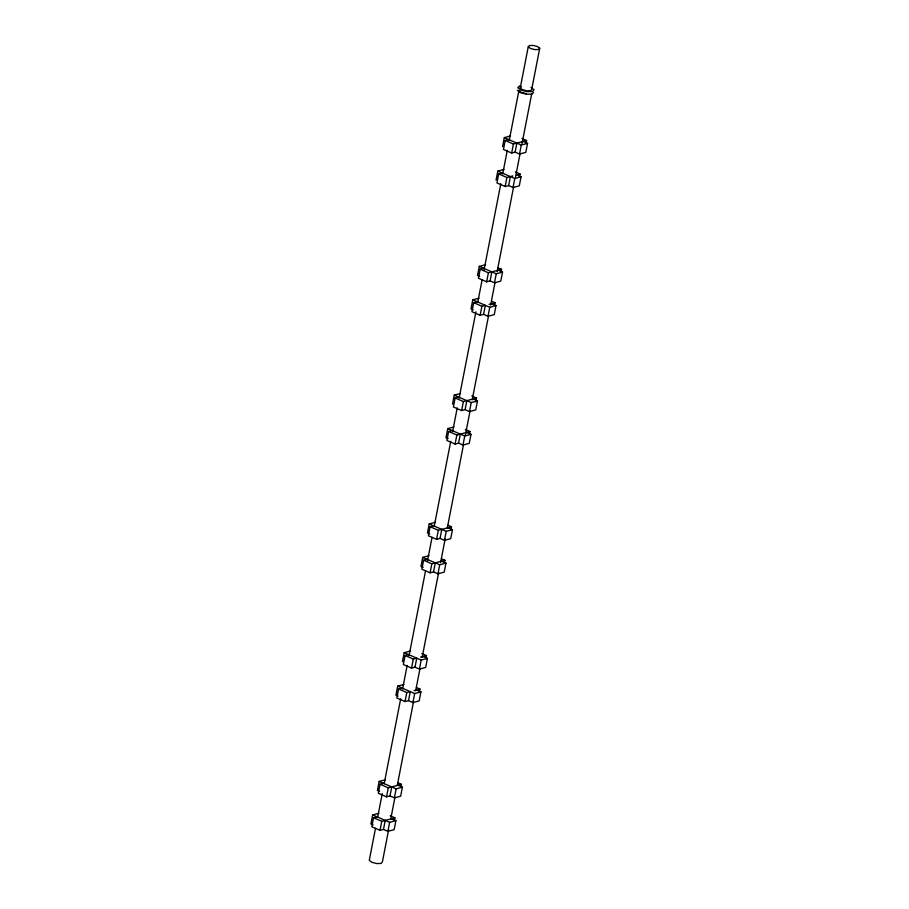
<?xml version="1.0" encoding="UTF-8"?>
<svg xmlns="http://www.w3.org/2000/svg" width="909" height="909" viewBox="0 0 909 909"><rect width="100%" height="100%" fill="white"/><g stroke="black" fill="none" stroke-linecap="round" stroke-linejoin="round"><path stroke-width="1.36" d="M378.917 813.248L372.656 814.918L370.906 823.929L373.088 824.883M385.416 779.774L379.167 781.433L377.405 790.455L379.598 791.398M403.937 684.488L397.688 686.147L395.926 695.169L398.119 696.112M402.437 661.684L404.187 652.673L410.448 651.003M428.968 555.717L422.708 557.387L420.958 566.398L423.151 567.352M435.479 522.243L429.218 523.914L427.469 532.924L429.65 533.878M454 426.957L447.739 428.628L445.989 437.638L448.171 438.592M452.5 404.164L454.25 395.142L460.511 393.483M479.032 298.197L472.771 299.856L471.021 308.878L473.203 309.833M485.531 264.712L479.282 266.382L477.52 275.393L479.713 276.347M496.053 180.107L497.802 171.097L504.052 169.426M502.552 146.633L504.302 137.623L510.563 135.952M377.019 816.816L373.565 817.748L371.815 826.758L380.019 830.337L383.484 829.417L387.893 831.337L394.142 829.667L395.892 820.657L391.495 818.736M383.53 783.342L380.064 784.262L378.314 793.273L386.53 796.852L389.995 795.932L394.392 797.852L400.653 796.193L402.403 787.171L397.994 785.251M402.051 688.056L398.596 688.977L396.835 697.987L405.05 701.566L408.516 700.646L412.913 702.566L419.174 700.907L420.924 691.885L416.515 689.965M408.561 654.582L405.096 655.503L403.346 664.513L411.561 668.092L415.015 667.172L419.424 669.092L425.685 667.422L427.435 658.411L423.026 656.491M427.082 559.296L423.617 560.217L421.867 569.227L430.082 572.806L433.536 571.886L437.945 573.806L444.206 572.136L445.955 563.125L441.547 561.205M433.593 525.811L430.127 526.731L428.378 535.753L436.581 539.332L440.047 538.412L444.456 540.332L450.716 538.662L452.466 529.652L448.057 527.731M452.114 430.525L448.648 431.457L446.898 440.467L455.102 444.046L458.568 443.126L462.976 445.046L469.237 443.376L470.987 434.366L466.578 432.445M458.625 397.051L455.159 397.972L453.409 406.982L461.613 410.561L465.078 409.641L469.487 411.561L475.737 409.902L477.498 400.88L473.089 398.96M477.145 301.765L473.68 302.686L471.93 311.696L480.134 315.275L483.599 314.355L488.008 316.275L494.257 314.616L496.019 305.594L491.61 303.674M483.645 268.291L480.191 269.212L478.429 278.222L486.645 281.801L490.11 280.881L494.507 282.801L500.768 281.131L502.518 272.121L498.121 270.2M502.166 173.005L498.711 173.926L496.95 182.936L505.165 186.515L508.631 185.595L513.028 187.515L519.289 185.845L521.039 176.835L516.642 174.914L520.073 174.005L519.573 176.573M508.676 139.52L505.211 140.44L503.461 149.462L511.676 153.042L515.13 152.121L519.539 154.041L525.8 152.371L527.55 143.361L523.141 141.44M375.508 828.315L369.281 860.334L371.781 862.255L376.656 863.55L381.041 863.459L382.371 862.027L388.597 830.008M377.667 817.18L382.269 793.512M384.166 783.763L400.676 698.839M402.562 689.09L407.164 665.433M409.061 655.684L425.571 570.761M427.457 561.012L432.059 537.344M434.229 526.209L450.739 441.285M452.625 431.536L457.227 407.88M459.125 398.131L475.907 311.81M477.793 302.072L482.122 279.79M484.02 270.053L500.802 183.732M502.688 173.983L507.29 150.326M509.188 140.577L518.925 90.457L520.596 91.741M520.243 87.991L528.254 46.779L529.413 45.53L533.253 45.45L537.526 46.586L539.719 48.268L531.708 89.468L530.549 90.718L526.709 90.798L522.436 89.673L520.243 87.991L521.402 86.741M380.019 830.337L381.769 821.316L394.926 817.816L394.426 820.395M386.53 796.852L388.279 787.842L401.437 784.342L400.937 786.91M405.05 701.566L406.8 692.556L410.266 691.635L408.516 700.646M411.561 668.092L413.311 659.082L416.765 658.161L415.015 667.172M430.082 572.806L431.832 563.796L444.99 560.296L444.49 562.864M436.581 539.332L438.343 530.311L451.489 526.811L450.989 529.39M455.102 444.046L456.863 435.025L470.01 431.525L469.51 434.104M461.613 410.561L463.363 401.551L476.521 398.051L475.771 401.914M480.134 315.275L481.884 306.265L485.349 305.344L483.599 314.355M486.645 281.801L488.394 272.791L501.552 269.291L501.052 271.859M505.165 186.515L506.915 177.505L512.881 175.914M511.676 153.042L513.426 144.02L526.584 140.52L526.084 143.099M383.484 829.417L385.234 820.395M389.995 795.932L391.745 786.921M433.536 571.886L435.297 562.876M440.047 538.412L441.797 529.39M458.568 443.126L460.318 434.104M465.078 409.641L466.828 400.63M490.11 280.881L491.86 271.871M508.631 185.595L510.381 176.585M515.13 152.121L516.891 143.099M387.893 831.337L389.643 822.315L395.892 820.657M394.392 797.852L396.142 788.842L402.403 787.171M412.913 702.566L414.674 693.556L420.924 691.885M419.424 669.092L421.174 660.082L427.435 658.411M437.945 573.806L439.695 564.796L445.955 563.125M444.456 540.332L446.205 531.311L452.466 529.652M462.976 445.046L464.726 436.025L470.987 434.366M469.487 411.561L471.237 402.551L477.498 400.88M488.008 316.275L489.758 307.265L496.019 305.594M494.507 282.801L496.269 273.791L502.518 272.121M513.028 187.515L514.789 178.505L521.039 176.835M519.539 154.041L521.289 145.02L527.55 143.361M390.768 818.873L394.824 797.988M397.256 785.456L413.493 701.93M415.663 690.795L419.992 668.513M422.151 657.377L438.661 572.454M440.558 562.705L445.16 539.037M447.319 527.902L463.556 444.376M465.453 434.627L470.055 410.959M472.214 399.824L488.451 316.298M490.621 305.151L494.951 282.881M497.109 271.746L513.619 186.822M515.517 177.073L520.118 153.405M522.005 143.667L531.754 93.547M419.458 691.635L419.958 689.056L416.436 687.522M425.957 658.15L426.469 655.571L421.776 653.537M494.541 305.344L495.041 302.765L491.53 301.231M539.719 48.268L538.56 49.518L534.719 49.597L530.447 48.461L528.254 46.779M519.505 85.912L517.857 87.673L520.959 90.059L527.004 91.673L532.447 91.548L534.106 89.775L530.992 87.389M533.606 92.354L531.947 94.127L526.504 94.241L520.459 92.638L517.357 90.252M489.11 304.345L495.041 302.765M420.526 657.162L426.469 655.571M414.015 690.635L419.958 689.056M521.436 92.377L526.311 93.672M521.891 138.475L526.584 140.52M504.302 137.623L521.289 145.02M505.211 140.44L513.426 144.02M515.38 171.96L520.073 174.005M497.802 171.097L514.789 178.505M498.711 173.926L506.915 177.505M498.03 267.757L501.552 269.291M479.282 266.382L496.269 273.791M480.191 269.212L488.394 272.791M472.771 299.856L489.758 307.265M473.68 302.686L481.884 306.265M471.828 396.006L476.521 398.051M454.25 395.142L471.237 402.551M455.159 397.972L463.363 401.551M465.328 429.48L470.01 431.525M447.739 428.628L464.726 436.025M448.648 431.457L456.863 435.025M447.978 525.277L451.489 526.811M429.218 523.914L446.205 531.311M430.127 526.731L438.343 530.311M441.467 558.762L444.99 560.296M422.708 557.387L439.695 564.796M423.617 560.217L431.832 563.796M404.187 652.673L421.174 660.082M405.096 655.503L413.311 659.082M397.688 686.147L414.674 693.556M398.596 688.977L406.8 692.556M397.915 782.808L401.437 784.342M379.167 781.433L396.142 788.842M380.064 784.262L388.279 787.842M390.234 815.771L394.926 817.816M372.656 814.918L389.643 822.315M373.565 817.748L381.769 821.316"/></g></svg>
